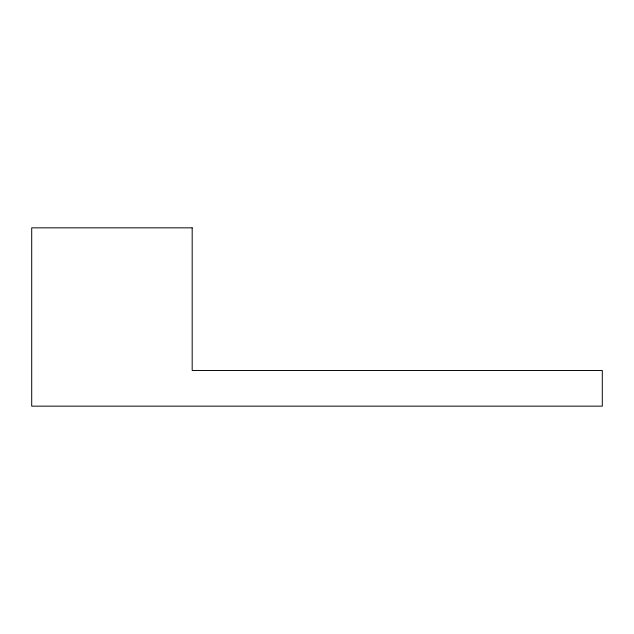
<?xml version="1.0" encoding="UTF-8"?>
<svg xmlns="http://www.w3.org/2000/svg" width="634" height="634" viewBox="0 0 634 634"><rect width="100%" height="100%" fill="white"/><g stroke="black" fill="none" stroke-linecap="round" stroke-linejoin="round"><path stroke-width="0.95" d="M192.181 227.844L31.7 227.844L31.7 406.156L602.3 406.156L602.3 370.494L192.181 370.494L192.181 227.844"/></g></svg>
